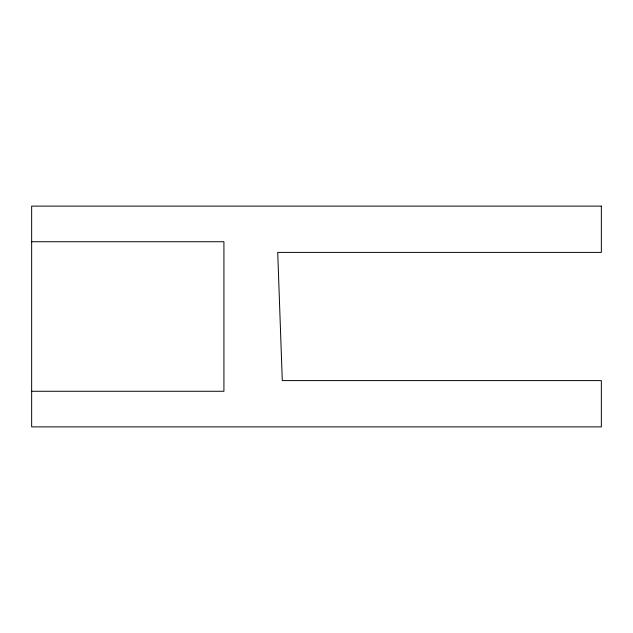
<?xml version="1.0" encoding="UTF-8"?>
<svg xmlns="http://www.w3.org/2000/svg" width="633" height="633" viewBox="0 0 633 633"><rect width="100%" height="100%" fill="white"/><g stroke="black" fill="none" stroke-linecap="round" stroke-linejoin="round"><path stroke-width="0.95" d="M31.65 241.727L223.924 241.727L223.924 391.273L31.65 391.273M601.35 206.121L31.65 206.121L31.65 426.879L601.35 426.879L601.35 380.591L282.294 380.591L277.713 252.409L601.35 252.409L601.35 206.121"/></g></svg>
